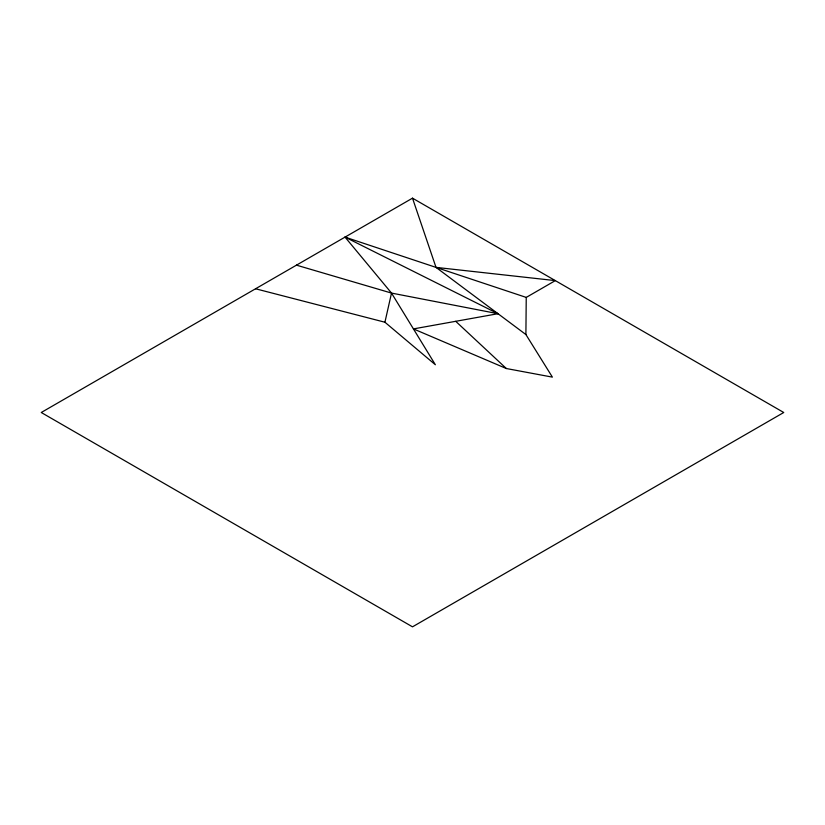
<?xml version="1.0" encoding="UTF-8"?>
<svg xmlns="http://www.w3.org/2000/svg" width="825" height="825" viewBox="0 0 825 825"><rect width="100%" height="100%" fill="white"/><g stroke="black" fill="none" stroke-linecap="round" stroke-linejoin="round"><path stroke-width="1.24" d="M255.554 288.771L384.924 322.224L435.363 364.743L391.514 293.081L345.036 237.115L498.011 313.706L413.438 328.907L506.344 368.528L552.399 377.128L525.896 334.548L526.237 297.412L555.318 280.613L436.012 267.382L412.5 198.165L41.25 412.5L412.5 626.835L783.75 412.5L412.5 198.165M384.924 322.224L391.514 293.081L296.453 265.155M391.514 293.081L498.011 313.706M345.036 237.115L526.237 297.412M436.012 267.382L525.896 334.548M455.72 321.307L506.344 368.528"/></g></svg>
